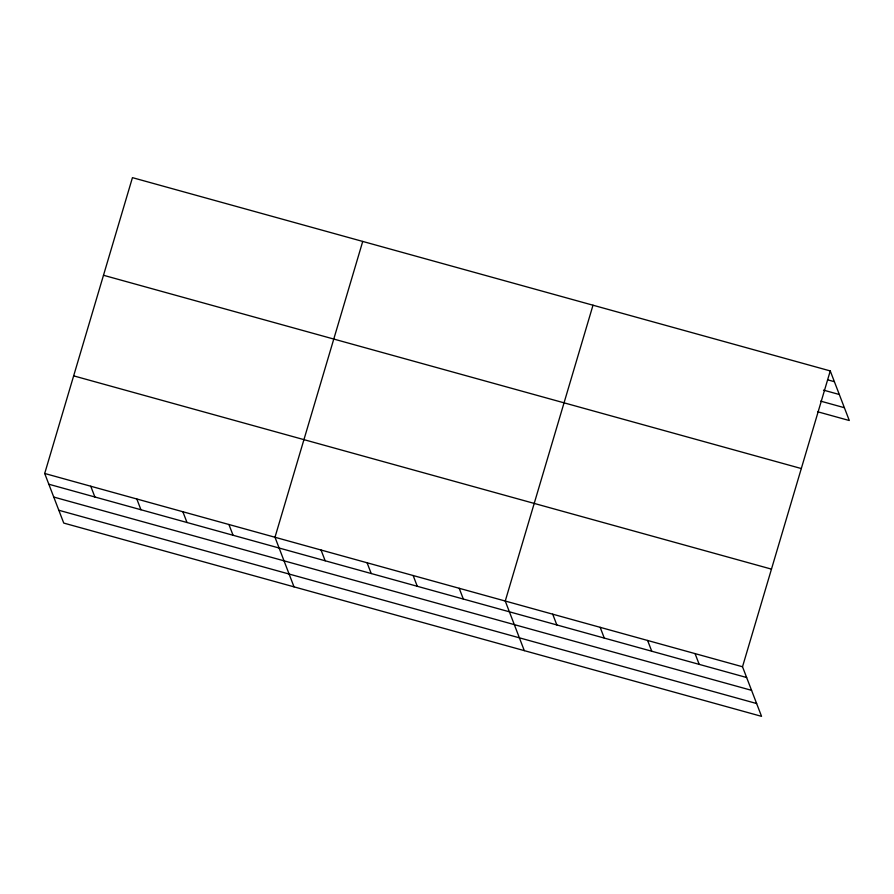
<?xml version="1.0" encoding="UTF-8"?>
<svg xmlns="http://www.w3.org/2000/svg" width="894" height="894" viewBox="0 0 894 894"><rect width="100%" height="100%" fill="white"/><g stroke="black" fill="none" stroke-linecap="round" stroke-linejoin="round"><path stroke-width="1.34" d="M830.258 370.932L742.512 666.756L761.554 716.351L63.742 523.068L44.7 473.474L132.446 177.649L830.258 370.932L849.3 420.526L817.664 411.765M362.729 241.436L274.983 537.26L294.014 586.855M593.001 305.212L505.255 601.036L524.297 650.631M827.799 379.861L834.393 381.693M823.497 390.119L839.31 394.5M820.658 401.138L844.383 407.709M103.492 275.274L801.303 468.545M73.654 375.86L771.477 569.132M44.7 473.474L742.512 666.756M48.835 484.235L746.646 677.518M53.752 497.053L751.563 690.336M58.814 510.262L756.637 703.533M695.063 653.615L699.197 664.376M647.614 640.473L651.748 651.234M600.165 627.331L604.288 638.092M552.704 614.178L556.839 624.94M459.203 588.286L463.338 599.047M413.151 575.524L417.274 586.285M367.088 562.773L371.222 573.535M321.035 550.011L325.17 560.773M228.92 524.499L233.055 535.26M182.868 511.748L187.002 522.509M136.816 498.986L140.939 509.748M90.752 486.235L94.887 496.997"/></g></svg>
